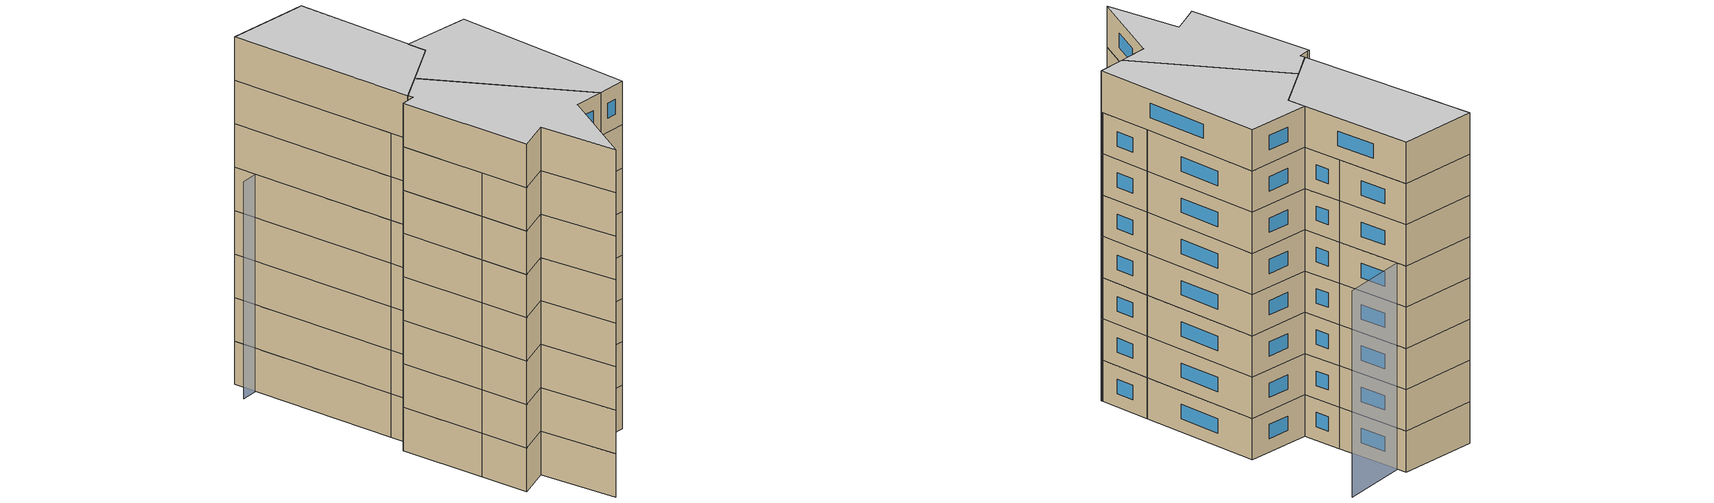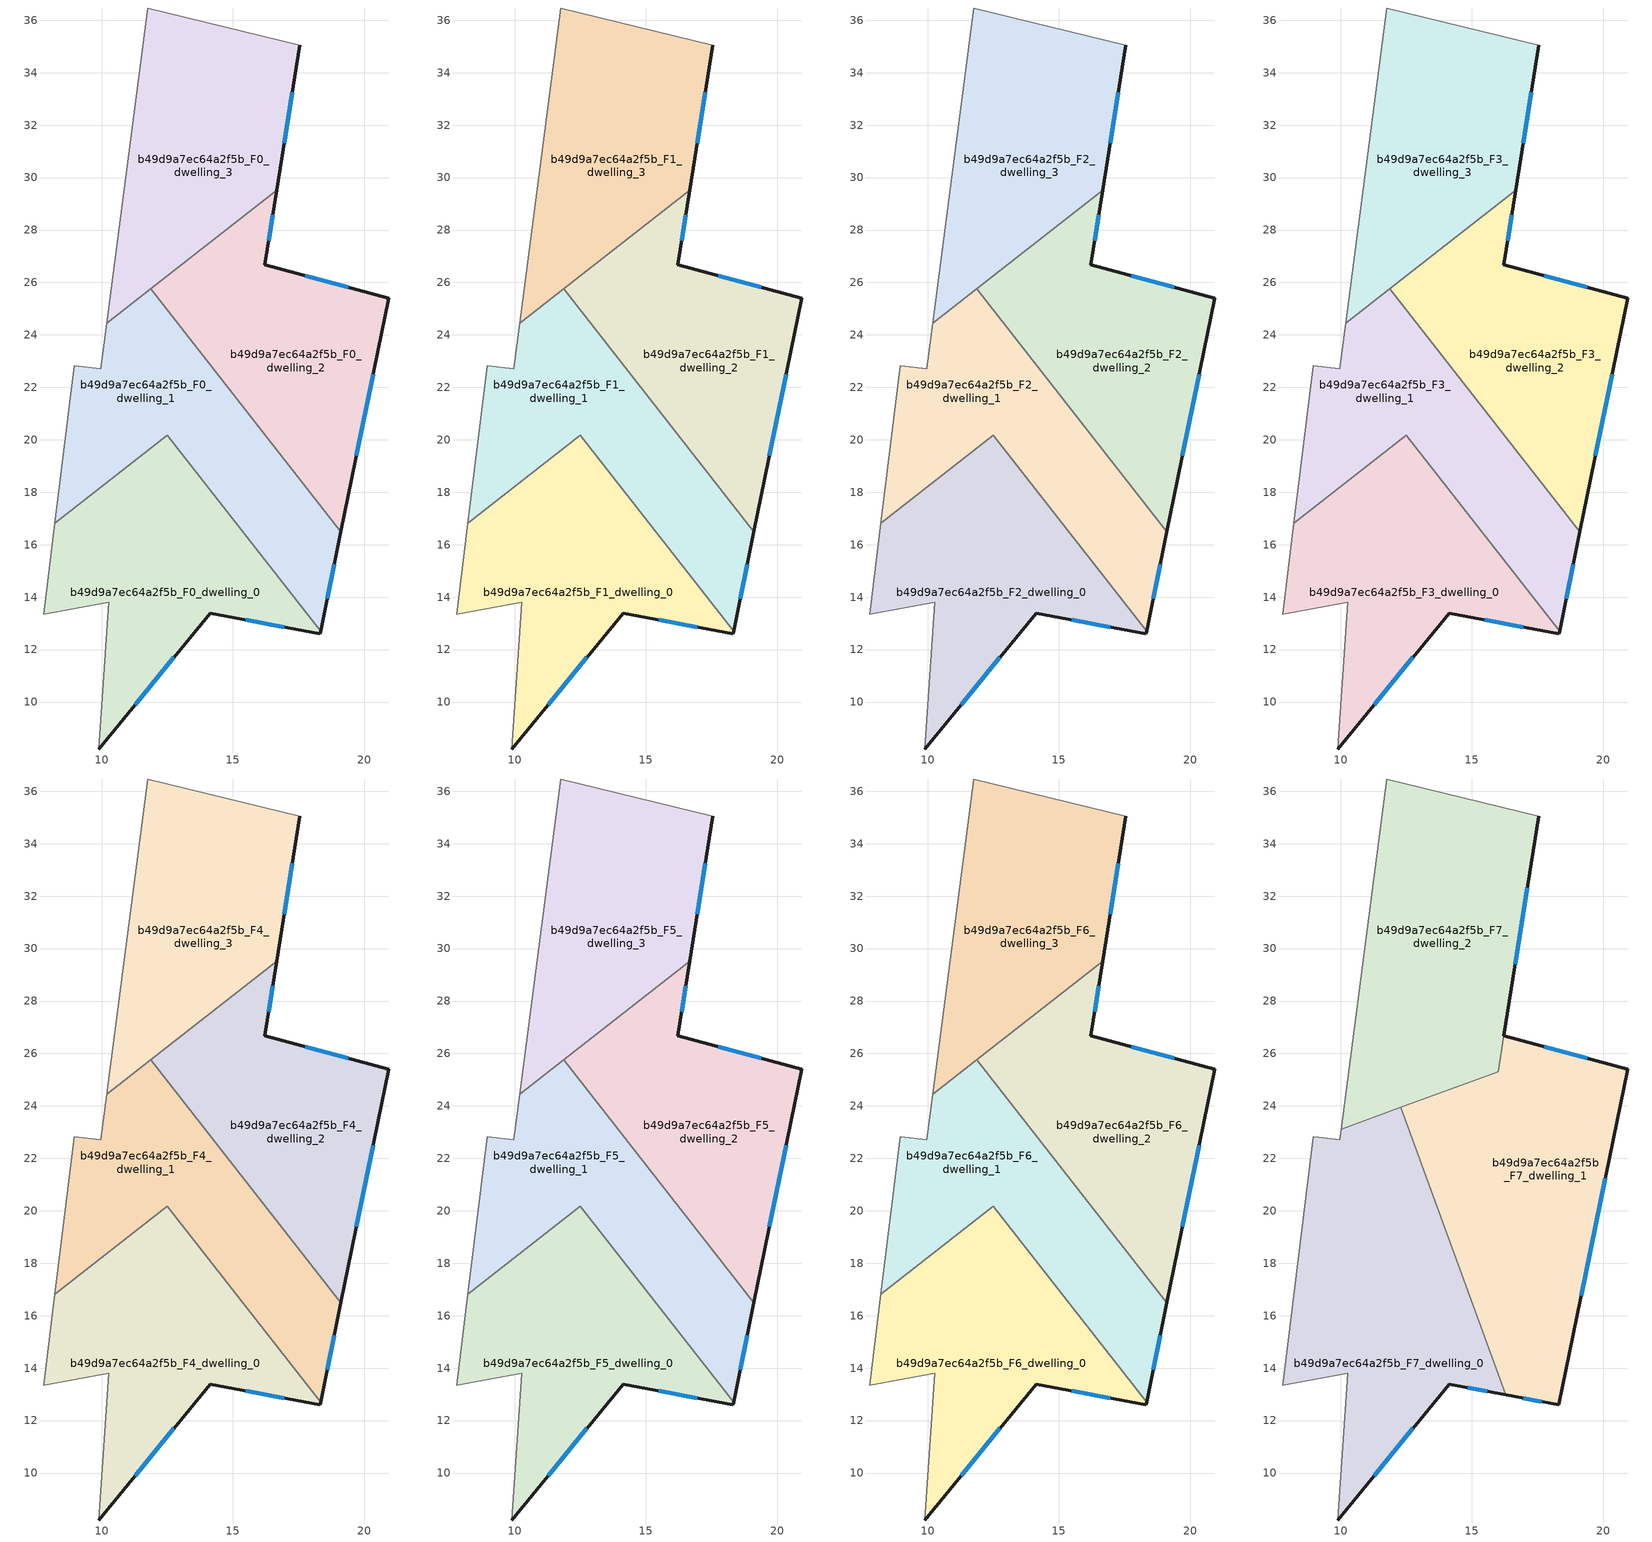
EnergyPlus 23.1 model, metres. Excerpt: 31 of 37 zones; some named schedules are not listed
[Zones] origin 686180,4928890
b49d9a7ec64a2f5b_F0_dwelling_0
 floor ground (EU_floor_Construction): 12.5,20.17 18.34,12.7 18.32,12.6 14.13,13.39 9.89,8.21 10.26,13.8 7.79,13.35 8.21,16.81 z0
 wall outside (EU_wall_Construction): 9.89,8.21 14.13,13.39 18.32,12.6 18.34,12.7 z0:3
 wall adiabatic (EU_wall_Construction): 8.21,16.81 7.79,13.35 10.26,13.8 9.89,8.21 z0:3
 wall to b49d9a7ec64a2f5b_F0_dwelling_1 (EU_wall_Construction): 18.34,12.7 12.5,20.17 8.21,16.81 z0:3
 window (EU_Window_Construction): 11.27,9.89 12.75,11.7 / 15.49,13.13 16.96,12.85 z0.98:2.02
b49d9a7ec64a2f5b_F0_dwelling_1
 floor ground (EU_floor_Construction): 11.87,25.76 19.12,16.49 18.34,12.7 12.5,20.17 8.21,16.81 8.95,22.83 9.96,22.72 10.18,24.44 z0
 wall outside (EU_wall_Construction): 18.34,12.7 19.12,16.49 z0:3
 wall adiabatic (EU_wall_Construction): 10.18,24.44 9.96,22.72 8.95,22.83 8.21,16.81 z0:3
 wall to b49d9a7ec64a2f5b_F0_dwelling_2 (EU_wall_Construction): 19.12,16.49 11.87,25.76 z0:3
 wall to b49d9a7ec64a2f5b_F0_dwelling_3 (EU_wall_Construction): 11.87,25.76 10.18,24.44 z0:3
 window (EU_Window_Construction): 18.59,13.93 18.86,15.26 z0.98:2.02
b49d9a7ec64a2f5b_F0_dwelling_2
 floor ground (EU_floor_Construction): 20.94,25.41 19.12,16.49 11.87,25.76 16.67,29.51 16.22,26.67 z0
 wall outside (EU_wall_Construction): 19.12,16.49 20.94,25.41 16.22,26.67 16.67,29.51 z0:3
 wall to b49d9a7ec64a2f5b_F0_dwelling_3 (EU_wall_Construction): 16.67,29.51 11.87,25.76 z0:3
 window (EU_Window_Construction): 19.41,25.82 17.76,26.26 / 19.71,19.39 20.35,22.51 / 16.37,27.59 16.52,28.59 z0.98:2.02
b49d9a7ec64a2f5b_F0_dwelling_3
 floor ground (EU_floor_Construction): 17.54,35.05 16.67,29.51 10.18,24.44 11.75,36.47 z0
 wall outside (EU_wall_Construction): 16.67,29.51 17.54,35.05 z0:3
 wall adiabatic (EU_wall_Construction): 17.54,35.05 11.75,36.47 10.18,24.44 z0:3
 window (EU_Window_Construction): 16.95,31.31 17.26,33.25 z0.98:2.02
b49d9a7ec64a2f5b_F1_dwelling_0
 floor to b49d9a7ec64a2f5b_F0_dwelling_0 (EU_floor_Construction): 12.5,20.17 18.34,12.7 18.32,12.6 14.13,13.39 9.89,8.21 10.26,13.8 7.79,13.35 8.21,16.81 z3
 wall outside (EU_wall_Construction): 9.89,8.21 14.13,13.39 18.32,12.6 18.34,12.7 z3:6
 wall adiabatic (EU_wall_Construction): 8.21,16.81 7.79,13.35 10.26,13.8 9.89,8.21 z3:6
 wall to b49d9a7ec64a2f5b_F1_dwelling_1 (EU_wall_Construction): 18.34,12.7 12.5,20.17 8.21,16.81 z3:6
 window (EU_Window_Construction): 11.27,9.89 12.75,11.7 / 15.49,13.13 16.96,12.85 z3.98:5.02
b49d9a7ec64a2f5b_F1_dwelling_1
 floor to b49d9a7ec64a2f5b_F0_dwelling_1 (EU_floor_Construction): 11.87,25.76 19.12,16.49 18.34,12.7 12.5,20.17 8.21,16.81 8.95,22.83 9.96,22.72 10.18,24.44 z3
 wall outside (EU_wall_Construction): 18.34,12.7 19.12,16.49 z3:6
 wall adiabatic (EU_wall_Construction): 10.18,24.44 9.96,22.72 8.95,22.83 8.21,16.81 z3:6
 wall to b49d9a7ec64a2f5b_F1_dwelling_2 (EU_wall_Construction): 19.12,16.49 11.87,25.76 z3:6
 wall to b49d9a7ec64a2f5b_F1_dwelling_3 (EU_wall_Construction): 11.87,25.76 10.18,24.44 z3:6
 window (EU_Window_Construction): 18.59,13.93 18.86,15.26 z3.98:5.02
b49d9a7ec64a2f5b_F1_dwelling_2
 floor to b49d9a7ec64a2f5b_F0_dwelling_2 (EU_floor_Construction): 20.94,25.41 19.12,16.49 11.87,25.76 16.67,29.51 16.22,26.67 z3
 wall outside (EU_wall_Construction): 19.12,16.49 20.94,25.41 16.22,26.67 16.67,29.51 z3:6
 wall to b49d9a7ec64a2f5b_F1_dwelling_3 (EU_wall_Construction): 16.67,29.51 11.87,25.76 z3:6
 window (EU_Window_Construction): 19.41,25.82 17.76,26.26 / 19.71,19.39 20.35,22.51 / 16.37,27.59 16.52,28.59 z3.98:5.02
b49d9a7ec64a2f5b_F1_dwelling_3
 floor to b49d9a7ec64a2f5b_F0_dwelling_3 (EU_floor_Construction): 17.54,35.05 16.67,29.51 10.18,24.44 11.75,36.47 z3
 wall outside (EU_wall_Construction): 16.67,29.51 17.54,35.05 z3:6
 wall adiabatic (EU_wall_Construction): 17.54,35.05 11.75,36.47 10.18,24.44 z3:6
 window (EU_Window_Construction): 16.95,31.31 17.26,33.25 z3.98:5.02
b49d9a7ec64a2f5b_F2_dwelling_0
 floor to b49d9a7ec64a2f5b_F1_dwelling_0 (EU_floor_Construction): 12.5,20.17 18.34,12.7 18.32,12.6 14.13,13.39 9.89,8.21 10.26,13.8 7.79,13.35 8.21,16.81 z6
 wall outside (EU_wall_Construction): 9.89,8.21 14.13,13.39 18.32,12.6 18.34,12.7 z6:9
 wall adiabatic (EU_wall_Construction): 8.21,16.81 7.79,13.35 10.26,13.8 9.89,8.21 z6:9
 wall to b49d9a7ec64a2f5b_F2_dwelling_1 (EU_wall_Construction): 18.34,12.7 12.5,20.17 8.21,16.81 z6:9
 window (EU_Window_Construction): 11.27,9.89 12.75,11.7 / 15.49,13.13 16.96,12.85 z6.98:8.02
b49d9a7ec64a2f5b_F2_dwelling_1
 floor to b49d9a7ec64a2f5b_F1_dwelling_1 (EU_floor_Construction): 11.87,25.76 19.12,16.49 18.34,12.7 12.5,20.17 8.21,16.81 8.95,22.83 9.96,22.72 10.18,24.44 z6
 wall outside (EU_wall_Construction): 18.34,12.7 19.12,16.49 z6:9
 wall adiabatic (EU_wall_Construction): 10.18,24.44 9.96,22.72 8.95,22.83 8.21,16.81 z6:9
 wall to b49d9a7ec64a2f5b_F2_dwelling_2 (EU_wall_Construction): 19.12,16.49 11.87,25.76 z6:9
 wall to b49d9a7ec64a2f5b_F2_dwelling_3 (EU_wall_Construction): 11.87,25.76 10.18,24.44 z6:9
 window (EU_Window_Construction): 18.59,13.93 18.86,15.26 z6.98:8.02
b49d9a7ec64a2f5b_F2_dwelling_2
 floor to b49d9a7ec64a2f5b_F1_dwelling_2 (EU_floor_Construction): 20.94,25.41 19.12,16.49 11.87,25.76 16.67,29.51 16.22,26.67 z6
 wall outside (EU_wall_Construction): 19.12,16.49 20.94,25.41 16.22,26.67 16.67,29.51 z6:9
 wall to b49d9a7ec64a2f5b_F2_dwelling_3 (EU_wall_Construction): 16.67,29.51 11.87,25.76 z6:9
 window (EU_Window_Construction): 19.41,25.82 17.76,26.26 / 19.71,19.39 20.35,22.51 / 16.37,27.59 16.52,28.59 z6.98:8.02
b49d9a7ec64a2f5b_F2_dwelling_3
 floor to b49d9a7ec64a2f5b_F1_dwelling_3 (EU_floor_Construction): 17.54,35.05 16.67,29.51 10.18,24.44 11.75,36.47 z6
 wall outside (EU_wall_Construction): 16.67,29.51 17.54,35.05 z6:9
 wall adiabatic (EU_wall_Construction): 17.54,35.05 11.75,36.47 10.18,24.44 z6:9
 window (EU_Window_Construction): 16.95,31.31 17.26,33.25 z6.98:8.02
b49d9a7ec64a2f5b_F3_dwelling_0
 floor to b49d9a7ec64a2f5b_F2_dwelling_0 (EU_floor_Construction): 12.5,20.17 18.34,12.7 18.32,12.6 14.13,13.39 9.89,8.21 10.26,13.8 7.79,13.35 8.21,16.81 z9
 wall outside (EU_wall_Construction): 9.89,8.21 14.13,13.39 18.32,12.6 18.34,12.7 z9:12
 wall adiabatic (EU_wall_Construction): 8.21,16.81 7.79,13.35 10.26,13.8 9.89,8.21 z9:12
 wall to b49d9a7ec64a2f5b_F3_dwelling_1 (EU_wall_Construction): 18.34,12.7 12.5,20.17 8.21,16.81 z9:12
 window (EU_Window_Construction): 11.27,9.89 12.75,11.7 / 15.49,13.13 16.96,12.85 z9.98:11.02
b49d9a7ec64a2f5b_F3_dwelling_1
 floor to b49d9a7ec64a2f5b_F2_dwelling_1 (EU_floor_Construction): 11.87,25.76 19.12,16.49 18.34,12.7 12.5,20.17 8.21,16.81 8.95,22.83 9.96,22.72 10.18,24.44 z9
 wall outside (EU_wall_Construction): 18.34,12.7 19.12,16.49 z9:12
 wall adiabatic (EU_wall_Construction): 10.18,24.44 9.96,22.72 8.95,22.83 8.21,16.81 z9:12
 wall to b49d9a7ec64a2f5b_F3_dwelling_2 (EU_wall_Construction): 19.12,16.49 11.87,25.76 z9:12
 wall to b49d9a7ec64a2f5b_F3_dwelling_3 (EU_wall_Construction): 11.87,25.76 10.18,24.44 z9:12
 window (EU_Window_Construction): 18.59,13.93 18.86,15.26 z9.98:11.02
b49d9a7ec64a2f5b_F3_dwelling_2
 floor to b49d9a7ec64a2f5b_F2_dwelling_2 (EU_floor_Construction): 20.94,25.41 19.12,16.49 11.87,25.76 16.67,29.51 16.22,26.67 z9
 wall outside (EU_wall_Construction): 19.12,16.49 20.94,25.41 16.22,26.67 16.67,29.51 z9:12
 wall to b49d9a7ec64a2f5b_F3_dwelling_3 (EU_wall_Construction): 16.67,29.51 11.87,25.76 z9:12
 window (EU_Window_Construction): 19.41,25.82 17.76,26.26 / 19.71,19.39 20.35,22.51 / 16.37,27.59 16.52,28.59 z9.98:11.02
b49d9a7ec64a2f5b_F3_dwelling_3
 floor to b49d9a7ec64a2f5b_F2_dwelling_3 (EU_floor_Construction): 17.54,35.05 16.67,29.51 10.18,24.44 11.75,36.47 z9
 wall outside (EU_wall_Construction): 16.67,29.51 17.54,35.05 z9:12
 wall adiabatic (EU_wall_Construction): 17.54,35.05 11.75,36.47 10.18,24.44 z9:12
 window (EU_Window_Construction): 16.95,31.31 17.26,33.25 z9.98:11.02
b49d9a7ec64a2f5b_F4_dwelling_0
 floor to b49d9a7ec64a2f5b_F3_dwelling_0 (EU_floor_Construction): 12.5,20.17 18.34,12.7 18.32,12.6 14.13,13.39 9.89,8.21 10.26,13.8 7.79,13.35 8.21,16.81 z12
 wall outside (EU_wall_Construction): 9.89,8.21 14.13,13.39 18.32,12.6 18.34,12.7 z12:15
 wall adiabatic (EU_wall_Construction): 8.21,16.81 7.79,13.35 10.26,13.8 9.89,8.21 z12:15
 wall to b49d9a7ec64a2f5b_F4_dwelling_1 (EU_wall_Construction): 18.34,12.7 12.5,20.17 8.21,16.81 z12:15
 window (EU_Window_Construction): 11.27,9.89 12.75,11.7 / 15.49,13.13 16.96,12.85 z12.98:14.02
b49d9a7ec64a2f5b_F4_dwelling_1
 floor to b49d9a7ec64a2f5b_F3_dwelling_1 (EU_floor_Construction): 11.87,25.76 19.12,16.49 18.34,12.7 12.5,20.17 8.21,16.81 8.95,22.83 9.96,22.72 10.18,24.44 z12
 wall outside (EU_wall_Construction): 18.34,12.7 19.12,16.49 z12:15
 wall adiabatic (EU_wall_Construction): 10.18,24.44 9.96,22.72 8.95,22.83 8.21,16.81 z12:15
 wall to b49d9a7ec64a2f5b_F4_dwelling_2 (EU_wall_Construction): 19.12,16.49 11.87,25.76 z12:15
 wall to b49d9a7ec64a2f5b_F4_dwelling_3 (EU_wall_Construction): 11.87,25.76 10.18,24.44 z12:15
 window (EU_Window_Construction): 18.59,13.93 18.86,15.26 z12.98:14.02
b49d9a7ec64a2f5b_F4_dwelling_2
 floor to b49d9a7ec64a2f5b_F3_dwelling_2 (EU_floor_Construction): 20.94,25.41 19.12,16.49 11.87,25.76 16.67,29.51 16.22,26.67 z12
 wall outside (EU_wall_Construction): 19.12,16.49 20.94,25.41 16.22,26.67 16.67,29.51 z12:15
 wall to b49d9a7ec64a2f5b_F4_dwelling_3 (EU_wall_Construction): 16.67,29.51 11.87,25.76 z12:15
 window (EU_Window_Construction): 19.41,25.82 17.76,26.26 / 19.71,19.39 20.35,22.51 / 16.37,27.59 16.52,28.59 z12.98:14.02
b49d9a7ec64a2f5b_F4_dwelling_3
 floor to b49d9a7ec64a2f5b_F3_dwelling_3 (EU_floor_Construction): 17.54,35.05 16.67,29.51 10.18,24.44 11.75,36.47 z12
 wall outside (EU_wall_Construction): 16.67,29.51 17.54,35.05 z12:15
 wall adiabatic (EU_wall_Construction): 17.54,35.05 11.75,36.47 10.18,24.44 z12:15
 window (EU_Window_Construction): 16.95,31.31 17.26,33.25 z12.98:14.02
b49d9a7ec64a2f5b_F5_dwelling_0
 floor to b49d9a7ec64a2f5b_F4_dwelling_0 (EU_floor_Construction): 12.5,20.17 18.34,12.7 18.32,12.6 14.13,13.39 9.89,8.21 10.26,13.8 7.79,13.35 8.21,16.81 z15
 wall outside (EU_wall_Construction): 9.89,8.21 14.13,13.39 18.32,12.6 18.34,12.7 z15:18
 wall adiabatic (EU_wall_Construction): 8.21,16.81 7.79,13.35 10.26,13.8 9.89,8.21 z15:18
 wall to b49d9a7ec64a2f5b_F5_dwelling_1 (EU_wall_Construction): 18.34,12.7 12.5,20.17 8.21,16.81 z15:18
 window (EU_Window_Construction): 11.27,9.89 12.75,11.7 / 15.49,13.13 16.96,12.85 z15.98:17.02
b49d9a7ec64a2f5b_F5_dwelling_1
 floor to b49d9a7ec64a2f5b_F4_dwelling_1 (EU_floor_Construction): 11.87,25.76 19.12,16.49 18.34,12.7 12.5,20.17 8.21,16.81 8.95,22.83 9.96,22.72 10.18,24.44 z15
 wall outside (EU_wall_Construction): 18.34,12.7 19.12,16.49 z15:18
 wall adiabatic (EU_wall_Construction): 10.18,24.44 9.96,22.72 8.95,22.83 8.21,16.81 z15:18
 wall to b49d9a7ec64a2f5b_F5_dwelling_2 (EU_wall_Construction): 19.12,16.49 11.87,25.76 z15:18
 wall to b49d9a7ec64a2f5b_F5_dwelling_3 (EU_wall_Construction): 11.87,25.76 10.18,24.44 z15:18
 window (EU_Window_Construction): 18.59,13.93 18.86,15.26 z15.98:17.02
b49d9a7ec64a2f5b_F5_dwelling_2
 floor to b49d9a7ec64a2f5b_F4_dwelling_2 (EU_floor_Construction): 20.94,25.41 19.12,16.49 11.87,25.76 16.67,29.51 16.22,26.67 z15
 wall outside (EU_wall_Construction): 19.12,16.49 20.94,25.41 16.22,26.67 16.67,29.51 z15:18
 wall to b49d9a7ec64a2f5b_F5_dwelling_3 (EU_wall_Construction): 16.67,29.51 11.87,25.76 z15:18
 window (EU_Window_Construction): 19.41,25.82 17.76,26.26 / 19.71,19.39 20.35,22.51 / 16.37,27.59 16.52,28.59 z15.98:17.02
b49d9a7ec64a2f5b_F5_dwelling_3
 floor to b49d9a7ec64a2f5b_F4_dwelling_3 (EU_floor_Construction): 17.54,35.05 16.67,29.51 10.18,24.44 11.75,36.47 z15
 wall outside (EU_wall_Construction): 16.67,29.51 17.54,35.05 z15:18
 wall adiabatic (EU_wall_Construction): 17.54,35.05 11.75,36.47 10.18,24.44 z15:18
 window (EU_Window_Construction): 16.95,31.31 17.26,33.25 z15.98:17.02
b49d9a7ec64a2f5b_F6_dwelling_0
 floor to b49d9a7ec64a2f5b_F5_dwelling_0 (EU_floor_Construction): 12.5,20.17 18.34,12.7 18.32,12.6 14.13,13.39 9.89,8.21 10.26,13.8 7.79,13.35 8.21,16.81 z18
 wall outside (EU_wall_Construction): 9.89,8.21 14.13,13.39 18.32,12.6 18.34,12.7 z18:21
 wall adiabatic (EU_wall_Construction): 8.21,16.81 7.79,13.35 10.26,13.8 9.89,8.21 z18:21
 wall to b49d9a7ec64a2f5b_F6_dwelling_1 (EU_wall_Construction): 18.34,12.7 12.5,20.17 8.21,16.81 z18:21
 window (EU_Window_Construction): 11.27,9.89 12.75,11.7 / 15.49,13.13 16.96,12.85 z18.98:20.02
b49d9a7ec64a2f5b_F6_dwelling_1
 floor to b49d9a7ec64a2f5b_F5_dwelling_1 (EU_floor_Construction): 11.87,25.76 19.12,16.49 18.34,12.7 12.5,20.17 8.21,16.81 8.95,22.83 9.96,22.72 10.18,24.44 z18
 wall outside (EU_wall_Construction): 18.34,12.7 19.12,16.49 z18:21
 wall adiabatic (EU_wall_Construction): 10.18,24.44 9.96,22.72 8.95,22.83 8.21,16.81 z18:21
 wall to b49d9a7ec64a2f5b_F6_dwelling_2 (EU_wall_Construction): 19.12,16.49 11.87,25.76 z18:21
 wall to b49d9a7ec64a2f5b_F6_dwelling_3 (EU_wall_Construction): 11.87,25.76 10.18,24.44 z18:21
 window (EU_Window_Construction): 18.59,13.93 18.86,15.26 z18.98:20.02
b49d9a7ec64a2f5b_F6_dwelling_2
 floor to b49d9a7ec64a2f5b_F5_dwelling_2 (EU_floor_Construction): 20.94,25.41 19.12,16.49 11.87,25.76 16.67,29.51 16.22,26.67 z18
 wall outside (EU_wall_Construction): 19.12,16.49 20.94,25.41 16.22,26.67 16.67,29.51 z18:21
 wall to b49d9a7ec64a2f5b_F6_dwelling_3 (EU_wall_Construction): 16.67,29.51 11.87,25.76 z18:21
 window (EU_Window_Construction): 19.41,25.82 17.76,26.26 / 19.71,19.39 20.35,22.51 / 16.37,27.59 16.52,28.59 z18.98:20.02
b49d9a7ec64a2f5b_F6_dwelling_3
 floor to b49d9a7ec64a2f5b_F5_dwelling_3 (EU_floor_Construction): 17.54,35.05 16.67,29.51 10.18,24.44 11.75,36.47 z18
 wall outside (EU_wall_Construction): 16.67,29.51 17.54,35.05 z18:21
 wall adiabatic (EU_wall_Construction): 17.54,35.05 11.75,36.47 10.18,24.44 z18:21
 window (EU_Window_Construction): 16.95,31.31 17.26,33.25 z18.98:20.02
b49d9a7ec64a2f5b_F7_dwelling_0
 floor to b49d9a7ec64a2f5b_F6_dwelling_0 (EU_floor_Construction): 14.69,17.37 16.29,12.98 14.13,13.39 9.89,8.21 10.26,13.8 7.79,13.35 8.21,16.81 12.5,20.17 z21
 floor to b49d9a7ec64a2f5b_F6_dwelling_1 (EU_floor_Construction): 12.29,23.95 14.69,17.37 12.5,20.17 8.21,16.81 8.95,22.83 9.17,22.81 9.96,22.72 10.01,23.11 z21
 wall outside (EU_wall_Construction): 9.89,8.21 14.13,13.39 16.29,12.98 z21:24
 wall adiabatic (EU_wall_Construction): 10.01,23.11 9.96,22.72 9.17,22.81 8.95,22.83 7.79,13.35 10.26,13.8 9.89,8.21 z21:24
 wall to b49d9a7ec64a2f5b_F7_dwelling_1 (EU_wall_Construction): 16.29,12.98 12.29,23.95 z21:24
 wall to b49d9a7ec64a2f5b_F7_dwelling_2 (EU_wall_Construction): 12.29,23.95 10.01,23.11 z21:24
 window (EU_Window_Construction): 14.83,13.26 15.59,13.11 / 11.27,9.89 12.75,11.7 z21.98:23.02
 ceiling to b49d9a7ec64a2f5b_F8_dwelling_0 (EU_floor_Construction): 16.29,12.98 12.29,23.95 10.01,23.11 9.96,22.72 9.17,22.81 8.95,22.83 7.79,13.35 10.26,13.8 9.89,8.21 14.13,13.39 z24
b49d9a7ec64a2f5b_F7_dwelling_1
 floor to b49d9a7ec64a2f5b_F6_dwelling_1 (EU_floor_Construction): 13.06,24.23 19.12,16.49 18.34,12.7 14.69,17.37 12.29,23.95 z21
 floor to b49d9a7ec64a2f5b_F6_dwelling_0 (EU_floor_Construction): 14.69,17.37 18.34,12.7 18.32,12.6 16.29,12.98 z21
 floor to b49d9a7ec64a2f5b_F6_dwelling_2 (EU_floor_Construction): 20.94,25.41 19.12,16.49 13.06,24.23 16.01,25.3 16.21,26.61 16.22,26.67 z21
 wall outside (EU_wall_Construction): 16.29,12.98 18.32,12.6 20.94,25.41 16.22,26.67 z21:24
 wall to b49d9a7ec64a2f5b_F7_dwelling_2 (EU_wall_Construction): 16.22,26.67 16.01,25.3 / 16,25.3 12.29,23.95 z21:24
 window (EU_Window_Construction): 19.41,25.82 17.76,26.26 / 19.17,16.76 20.09,21.24 / 16.95,12.86 17.66,12.72 z21.98:23.02
 ceiling to b49d9a7ec64a2f5b_F8_dwelling_1 (EU_floor_Construction): 18.32,12.6 20.94,25.41 16.22,26.67 16.01,25.3 12.29,23.95 16.29,12.98 z24
b49d9a7ec64a2f5b_F7_dwelling_2
 floor to b49d9a7ec64a2f5b_F6_dwelling_2 (EU_floor_Construction): 16.67,29.51 16.22,26.67 16,25.3 13.06,24.23 11.87,25.76 z21
 floor to b49d9a7ec64a2f5b_F6_dwelling_3 (EU_floor_Construction): 17.54,35.05 16.67,29.51 10.18,24.44 11.75,36.47 z21
 floor to b49d9a7ec64a2f5b_F6_dwelling_1 (EU_floor_Construction): 11.87,25.76 13.06,24.23 10.01,23.11 10.18,24.44 z21
 wall outside (EU_wall_Construction): 16.22,26.67 17.54,35.05 z21:24
 wall adiabatic (EU_wall_Construction): 17.54,35.05 11.75,36.47 10.01,23.11 z21:24
 window (EU_Window_Construction): 16.65,29.4 17.11,32.32 z21.98:23.02
 ceiling to b49d9a7ec64a2f5b_F8_dwelling_2 (EU_floor_Construction): 16,25.3 17.54,35.05 11.75,36.47 10.01,23.11 z24
shading: 22.41,33.79 10.31,35.01 z0:15
[Building]
EU S2 Campaign: North Axis=0; Terrain=City; Solar Distribution=FullExterior
[Site:Location]
Bologna: Latitude=44.5; Longitude=11.25; Time Zone=1; Elevation=37
[SizingPeriod:WeatherFileDays]
AnnualSizingPeriod: Begin Month=1; Begin Day of Month=1; End Month=12; End Day of Month=31; Day of Week for Start Day=Monday; Use Weather File Daylight Saving Period=No; Use Weather File Rain and Snow Indicators=No
[MATERIAL]
EU_InternalMass_Material: Roughness=MediumRough; Thickness=0.1; Conductivity=1; Density=1800; Specific Heat=900; Thermal Absorptance=0.9; Solar Absorptance=0.7; Visible Absorptance=0.7
[MATERIAL:NOMASS] Roughness=MediumRough; Thermal Absorptance=0.9; Solar Absorptance=0.7; Visible Absorptance=0.7
Name | Thermal Resistance
EU_wall_NoMass | 0.905828
EU_floor_NoMass | 0.67114
[WINDOWMATERIAL:SIMPLEGLAZINGSYSTEM]
EU_Window_SimpleGlazing: UFactor=4.52486; Solar Heat Gain Coefficient=0.85; Visible Transmittance=0.85
[CONSTRUCTION]
EU_wall_Construction: EU_wall_NoMass
EU_floor_Construction: EU_floor_NoMass
EU_Window_Construction: EU_Window_SimpleGlazing
EU_InternalMass_Construction: EU_InternalMass_Material
[ZONE] Type=1; Multiplier=1; Ceiling Height=autocalculate; Floor Area=autocalculate; Part of Total Floor Area=Yes
Name | Volume
b49d9a7ec64a2f5b_F0_dwelling_0; b49d9a7ec64a2f5b_F1_dwelling_0; b49d9a7ec64a2f5b_F2_dwelling_0; b49d9a7ec64a2f5b_F3_dwelling_0; b49d9a7ec64a2f5b_F4_dwelling_0; b49d9a7ec64a2f5b_F5_dwelling_0; b49d9a7ec64a2f5b_F6_dwelling_0 | 155.038
b49d9a7ec64a2f5b_F7_dwelling_0 | 206.728
b49d9a7ec64a2f5b_F0_dwelling_1; b49d9a7ec64a2f5b_F1_dwelling_1; b49d9a7ec64a2f5b_F2_dwelling_1; b49d9a7ec64a2f5b_F3_dwelling_1; b49d9a7ec64a2f5b_F4_dwelling_1; b49d9a7ec64a2f5b_F5_dwelling_1; b49d9a7ec64a2f5b_F6_dwelling_1 | 155.046
b49d9a7ec64a2f5b_F7_dwelling_1 | 211.08
b49d9a7ec64a2f5b_F0_dwelling_2; b49d9a7ec64a2f5b_F1_dwelling_2; b49d9a7ec64a2f5b_F2_dwelling_2; b49d9a7ec64a2f5b_F3_dwelling_2; b49d9a7ec64a2f5b_F4_dwelling_2; b49d9a7ec64a2f5b_F5_dwelling_2; b49d9a7ec64a2f5b_F6_dwelling_2 | 155.019
b49d9a7ec64a2f5b_F7_dwelling_2 | 202.314
b49d9a7ec64a2f5b_F0_dwelling_3; b49d9a7ec64a2f5b_F1_dwelling_3; b49d9a7ec64a2f5b_F2_dwelling_3; b49d9a7ec64a2f5b_F3_dwelling_3; b49d9a7ec64a2f5b_F4_dwelling_3; b49d9a7ec64a2f5b_F5_dwelling_3; b49d9a7ec64a2f5b_F6_dwelling_3 | 155.016
[INTERNALMASS] Construction=EU_InternalMass_Construction
Name | Zone or ZoneList | Surface Area
b49d9a7ec64a2f5b_F0_dwelling_0_EU_InternalMass | b49d9a7ec64a2f5b_F0_dwelling_0 | 51.6794
b49d9a7ec64a2f5b_F0_dwelling_1_EU_InternalMass | b49d9a7ec64a2f5b_F0_dwelling_1 | 51.6824
b49d9a7ec64a2f5b_F0_dwelling_2_EU_InternalMass | b49d9a7ec64a2f5b_F0_dwelling_2 | 51.675
b49d9a7ec64a2f5b_F0_dwelling_3_EU_InternalMass | b49d9a7ec64a2f5b_F0_dwelling_3 | 51.6717
b49d9a7ec64a2f5b_F1_dwelling_0_EU_InternalMass | b49d9a7ec64a2f5b_F1_dwelling_0 | 51.6794
b49d9a7ec64a2f5b_F1_dwelling_1_EU_InternalMass | b49d9a7ec64a2f5b_F1_dwelling_1 | 51.6824
b49d9a7ec64a2f5b_F1_dwelling_2_EU_InternalMass | b49d9a7ec64a2f5b_F1_dwelling_2 | 51.675
b49d9a7ec64a2f5b_F1_dwelling_3_EU_InternalMass | b49d9a7ec64a2f5b_F1_dwelling_3 | 51.6717
b49d9a7ec64a2f5b_F2_dwelling_0_EU_InternalMass | b49d9a7ec64a2f5b_F2_dwelling_0 | 51.6794
b49d9a7ec64a2f5b_F2_dwelling_1_EU_InternalMass | b49d9a7ec64a2f5b_F2_dwelling_1 | 51.6824
b49d9a7ec64a2f5b_F2_dwelling_2_EU_InternalMass | b49d9a7ec64a2f5b_F2_dwelling_2 | 51.675
b49d9a7ec64a2f5b_F2_dwelling_3_EU_InternalMass | b49d9a7ec64a2f5b_F2_dwelling_3 | 51.6717
b49d9a7ec64a2f5b_F3_dwelling_0_EU_InternalMass | b49d9a7ec64a2f5b_F3_dwelling_0 | 51.6794
b49d9a7ec64a2f5b_F3_dwelling_1_EU_InternalMass | b49d9a7ec64a2f5b_F3_dwelling_1 | 51.6824
b49d9a7ec64a2f5b_F3_dwelling_2_EU_InternalMass | b49d9a7ec64a2f5b_F3_dwelling_2 | 51.675
b49d9a7ec64a2f5b_F3_dwelling_3_EU_InternalMass | b49d9a7ec64a2f5b_F3_dwelling_3 | 51.6717
b49d9a7ec64a2f5b_F4_dwelling_0_EU_InternalMass | b49d9a7ec64a2f5b_F4_dwelling_0 | 51.6794
b49d9a7ec64a2f5b_F4_dwelling_1_EU_InternalMass | b49d9a7ec64a2f5b_F4_dwelling_1 | 51.6824
b49d9a7ec64a2f5b_F4_dwelling_2_EU_InternalMass | b49d9a7ec64a2f5b_F4_dwelling_2 | 51.675
b49d9a7ec64a2f5b_F4_dwelling_3_EU_InternalMass | b49d9a7ec64a2f5b_F4_dwelling_3 | 51.6717
b49d9a7ec64a2f5b_F5_dwelling_0_EU_InternalMass | b49d9a7ec64a2f5b_F5_dwelling_0 | 51.6794
b49d9a7ec64a2f5b_F5_dwelling_1_EU_InternalMass | b49d9a7ec64a2f5b_F5_dwelling_1 | 51.6824
b49d9a7ec64a2f5b_F5_dwelling_2_EU_InternalMass | b49d9a7ec64a2f5b_F5_dwelling_2 | 51.675
b49d9a7ec64a2f5b_F5_dwelling_3_EU_InternalMass | b49d9a7ec64a2f5b_F5_dwelling_3 | 51.6717
b49d9a7ec64a2f5b_F6_dwelling_0_EU_InternalMass | b49d9a7ec64a2f5b_F6_dwelling_0 | 51.6794
b49d9a7ec64a2f5b_F6_dwelling_1_EU_InternalMass | b49d9a7ec64a2f5b_F6_dwelling_1 | 51.6824
b49d9a7ec64a2f5b_F6_dwelling_2_EU_InternalMass | b49d9a7ec64a2f5b_F6_dwelling_2 | 51.675
b49d9a7ec64a2f5b_F6_dwelling_3_EU_InternalMass | b49d9a7ec64a2f5b_F6_dwelling_3 | 51.6717
b49d9a7ec64a2f5b_F7_dwelling_0_EU_InternalMass | b49d9a7ec64a2f5b_F7_dwelling_0 | 68.9102
b49d9a7ec64a2f5b_F7_dwelling_1_EU_InternalMass | b49d9a7ec64a2f5b_F7_dwelling_1 | 70.3623
b49d9a7ec64a2f5b_F7_dwelling_2_EU_InternalMass | b49d9a7ec64a2f5b_F7_dwelling_2 | 67.4411
[OTHEREQUIPMENT] Fuel Type=Electricity; Design Level Calculation Method=Watts/Area; Power per Zone Floor Area=1; Fraction Latent=0; Fraction Radiant=0; Fraction Lost=0; Carbon Dioxide Generation Rate=0; EndUse Subcategory=EU_Step8_InternalGains
Name | Zone or ZoneList or Space or SpaceList | Schedule
EU_Step8_InternalGain_b49d9a7ec64a2f5b_F0_dwelling_0_f000 | b49d9a7ec64a2f5b_F0_dwelling_0 | EU_Step8_GainSchedule_b49d9a7ec64a2f5b_F0_dwelling_0_f000
EU_Step8_InternalGain_b49d9a7ec64a2f5b_F0_dwelling_1_f000 | b49d9a7ec64a2f5b_F0_dwelling_1 | EU_Step8_GainSchedule_b49d9a7ec64a2f5b_F0_dwelling_1_f000
EU_Step8_InternalGain_b49d9a7ec64a2f5b_F0_dwelling_2_f000 | b49d9a7ec64a2f5b_F0_dwelling_2 | EU_Step8_GainSchedule_b49d9a7ec64a2f5b_F0_dwelling_2_f000
EU_Step8_InternalGain_b49d9a7ec64a2f5b_F0_dwelling_3_f000 | b49d9a7ec64a2f5b_F0_dwelling_3 | EU_Step8_GainSchedule_b49d9a7ec64a2f5b_F0_dwelling_3_f000
EU_Step8_InternalGain_b49d9a7ec64a2f5b_F1_dwelling_0_f000 | b49d9a7ec64a2f5b_F1_dwelling_0 | EU_Step8_GainSchedule_b49d9a7ec64a2f5b_F1_dwelling_0_f000
EU_Step8_InternalGain_b49d9a7ec64a2f5b_F1_dwelling_1_f000 | b49d9a7ec64a2f5b_F1_dwelling_1 | EU_Step8_GainSchedule_b49d9a7ec64a2f5b_F1_dwelling_1_f000
EU_Step8_InternalGain_b49d9a7ec64a2f5b_F1_dwelling_2_f000 | b49d9a7ec64a2f5b_F1_dwelling_2 | EU_Step8_GainSchedule_b49d9a7ec64a2f5b_F1_dwelling_2_f000
EU_Step8_InternalGain_b49d9a7ec64a2f5b_F1_dwelling_3_f000 | b49d9a7ec64a2f5b_F1_dwelling_3 | EU_Step8_GainSchedule_b49d9a7ec64a2f5b_F1_dwelling_3_f000
EU_Step8_InternalGain_b49d9a7ec64a2f5b_F2_dwelling_0_f000 | b49d9a7ec64a2f5b_F2_dwelling_0 | EU_Step8_GainSchedule_b49d9a7ec64a2f5b_F2_dwelling_0_f000
EU_Step8_InternalGain_b49d9a7ec64a2f5b_F2_dwelling_1_f000 | b49d9a7ec64a2f5b_F2_dwelling_1 | EU_Step8_GainSchedule_b49d9a7ec64a2f5b_F2_dwelling_1_f000
EU_Step8_InternalGain_b49d9a7ec64a2f5b_F2_dwelling_2_f000 | b49d9a7ec64a2f5b_F2_dwelling_2 | EU_Step8_GainSchedule_b49d9a7ec64a2f5b_F2_dwelling_2_f000
EU_Step8_InternalGain_b49d9a7ec64a2f5b_F2_dwelling_3_f000 | b49d9a7ec64a2f5b_F2_dwelling_3 | EU_Step8_GainSchedule_b49d9a7ec64a2f5b_F2_dwelling_3_f000
EU_Step8_InternalGain_b49d9a7ec64a2f5b_F3_dwelling_0_f000 | b49d9a7ec64a2f5b_F3_dwelling_0 | EU_Step8_GainSchedule_b49d9a7ec64a2f5b_F3_dwelling_0_f000
EU_Step8_InternalGain_b49d9a7ec64a2f5b_F3_dwelling_1_f000 | b49d9a7ec64a2f5b_F3_dwelling_1 | EU_Step8_GainSchedule_b49d9a7ec64a2f5b_F3_dwelling_1_f000
EU_Step8_InternalGain_b49d9a7ec64a2f5b_F3_dwelling_2_f000 | b49d9a7ec64a2f5b_F3_dwelling_2 | EU_Step8_GainSchedule_b49d9a7ec64a2f5b_F3_dwelling_2_f000
EU_Step8_InternalGain_b49d9a7ec64a2f5b_F3_dwelling_3_f000 | b49d9a7ec64a2f5b_F3_dwelling_3 | EU_Step8_GainSchedule_b49d9a7ec64a2f5b_F3_dwelling_3_f000
EU_Step8_InternalGain_b49d9a7ec64a2f5b_F4_dwelling_0_f000 | b49d9a7ec64a2f5b_F4_dwelling_0 | EU_Step8_GainSchedule_b49d9a7ec64a2f5b_F4_dwelling_0_f000
EU_Step8_InternalGain_b49d9a7ec64a2f5b_F4_dwelling_1_f000 | b49d9a7ec64a2f5b_F4_dwelling_1 | EU_Step8_GainSchedule_b49d9a7ec64a2f5b_F4_dwelling_1_f000
EU_Step8_InternalGain_b49d9a7ec64a2f5b_F4_dwelling_2_f000 | b49d9a7ec64a2f5b_F4_dwelling_2 | EU_Step8_GainSchedule_b49d9a7ec64a2f5b_F4_dwelling_2_f000
EU_Step8_InternalGain_b49d9a7ec64a2f5b_F4_dwelling_3_f000 | b49d9a7ec64a2f5b_F4_dwelling_3 | EU_Step8_GainSchedule_b49d9a7ec64a2f5b_F4_dwelling_3_f000
EU_Step8_InternalGain_b49d9a7ec64a2f5b_F5_dwelling_0_f000 | b49d9a7ec64a2f5b_F5_dwelling_0 | EU_Step8_GainSchedule_b49d9a7ec64a2f5b_F5_dwelling_0_f000
EU_Step8_InternalGain_b49d9a7ec64a2f5b_F5_dwelling_1_f000 | b49d9a7ec64a2f5b_F5_dwelling_1 | EU_Step8_GainSchedule_b49d9a7ec64a2f5b_F5_dwelling_1_f000
EU_Step8_InternalGain_b49d9a7ec64a2f5b_F5_dwelling_2_f000 | b49d9a7ec64a2f5b_F5_dwelling_2 | EU_Step8_GainSchedule_b49d9a7ec64a2f5b_F5_dwelling_2_f000
EU_Step8_InternalGain_b49d9a7ec64a2f5b_F5_dwelling_3_f000 | b49d9a7ec64a2f5b_F5_dwelling_3 | EU_Step8_GainSchedule_b49d9a7ec64a2f5b_F5_dwelling_3_f000
EU_Step8_InternalGain_b49d9a7ec64a2f5b_F6_dwelling_0_f000 | b49d9a7ec64a2f5b_F6_dwelling_0 | EU_Step8_GainSchedule_b49d9a7ec64a2f5b_F6_dwelling_0_f000
EU_Step8_InternalGain_b49d9a7ec64a2f5b_F6_dwelling_1_f000 | b49d9a7ec64a2f5b_F6_dwelling_1 | EU_Step8_GainSchedule_b49d9a7ec64a2f5b_F6_dwelling_1_f000
EU_Step8_InternalGain_b49d9a7ec64a2f5b_F6_dwelling_2_f000 | b49d9a7ec64a2f5b_F6_dwelling_2 | EU_Step8_GainSchedule_b49d9a7ec64a2f5b_F6_dwelling_2_f000
EU_Step8_InternalGain_b49d9a7ec64a2f5b_F6_dwelling_3_f000 | b49d9a7ec64a2f5b_F6_dwelling_3 | EU_Step8_GainSchedule_b49d9a7ec64a2f5b_F6_dwelling_3_f000
EU_Step8_InternalGain_b49d9a7ec64a2f5b_F7_dwelling_0_f000 | b49d9a7ec64a2f5b_F7_dwelling_0 | EU_Step8_GainSchedule_b49d9a7ec64a2f5b_F7_dwelling_0_f000
EU_Step8_InternalGain_b49d9a7ec64a2f5b_F7_dwelling_1_f000 | b49d9a7ec64a2f5b_F7_dwelling_1 | EU_Step8_GainSchedule_b49d9a7ec64a2f5b_F7_dwelling_1_f000
EU_Step8_InternalGain_b49d9a7ec64a2f5b_F7_dwelling_2_f000 | b49d9a7ec64a2f5b_F7_dwelling_2 | EU_Step8_GainSchedule_b49d9a7ec64a2f5b_F7_dwelling_2_f000
[ZONEVENTILATION:DESIGNFLOWRATE] Schedule=EU_AlwaysOn; Design Flow Rate Calculation Method=AirChanges/Hour; Air Changes per Hour=0.73129; Ventilation Type=Natural; Fan Pressure Rise=0; Fan Total Efficiency=1; Constant Term Coefficient=1; Temperature Term Coefficient=0; Velocity Term Coefficient=0; Velocity Squared Term Coefficient=0; Minimum Indoor Temperature=-100; Maximum Indoor Temperature=100; Delta Temperature=-100; Minimum Outdoor Temperature=-100; Maximum Outdoor Temperature=100; Maximum Wind Speed=40
Name | Zone or ZoneList or Space or SpaceList
EU_ConstantAir_b49d9a7ec64a2f5b_F0_dwelling_0 | b49d9a7ec64a2f5b_F0_dwelling_0
EU_ConstantAir_b49d9a7ec64a2f5b_F0_dwelling_1 | b49d9a7ec64a2f5b_F0_dwelling_1
EU_ConstantAir_b49d9a7ec64a2f5b_F0_dwelling_2 | b49d9a7ec64a2f5b_F0_dwelling_2
EU_ConstantAir_b49d9a7ec64a2f5b_F0_dwelling_3 | b49d9a7ec64a2f5b_F0_dwelling_3
EU_ConstantAir_b49d9a7ec64a2f5b_F1_dwelling_0 | b49d9a7ec64a2f5b_F1_dwelling_0
EU_ConstantAir_b49d9a7ec64a2f5b_F1_dwelling_1 | b49d9a7ec64a2f5b_F1_dwelling_1
EU_ConstantAir_b49d9a7ec64a2f5b_F1_dwelling_2 | b49d9a7ec64a2f5b_F1_dwelling_2
EU_ConstantAir_b49d9a7ec64a2f5b_F1_dwelling_3 | b49d9a7ec64a2f5b_F1_dwelling_3
EU_ConstantAir_b49d9a7ec64a2f5b_F2_dwelling_0 | b49d9a7ec64a2f5b_F2_dwelling_0
EU_ConstantAir_b49d9a7ec64a2f5b_F2_dwelling_1 | b49d9a7ec64a2f5b_F2_dwelling_1
EU_ConstantAir_b49d9a7ec64a2f5b_F2_dwelling_2 | b49d9a7ec64a2f5b_F2_dwelling_2
EU_ConstantAir_b49d9a7ec64a2f5b_F2_dwelling_3 | b49d9a7ec64a2f5b_F2_dwelling_3
EU_ConstantAir_b49d9a7ec64a2f5b_F3_dwelling_0 | b49d9a7ec64a2f5b_F3_dwelling_0
EU_ConstantAir_b49d9a7ec64a2f5b_F3_dwelling_1 | b49d9a7ec64a2f5b_F3_dwelling_1
EU_ConstantAir_b49d9a7ec64a2f5b_F3_dwelling_2 | b49d9a7ec64a2f5b_F3_dwelling_2
EU_ConstantAir_b49d9a7ec64a2f5b_F3_dwelling_3 | b49d9a7ec64a2f5b_F3_dwelling_3
EU_ConstantAir_b49d9a7ec64a2f5b_F4_dwelling_0 | b49d9a7ec64a2f5b_F4_dwelling_0
EU_ConstantAir_b49d9a7ec64a2f5b_F4_dwelling_1 | b49d9a7ec64a2f5b_F4_dwelling_1
EU_ConstantAir_b49d9a7ec64a2f5b_F4_dwelling_2 | b49d9a7ec64a2f5b_F4_dwelling_2
EU_ConstantAir_b49d9a7ec64a2f5b_F4_dwelling_3 | b49d9a7ec64a2f5b_F4_dwelling_3
EU_ConstantAir_b49d9a7ec64a2f5b_F5_dwelling_0 | b49d9a7ec64a2f5b_F5_dwelling_0
EU_ConstantAir_b49d9a7ec64a2f5b_F5_dwelling_1 | b49d9a7ec64a2f5b_F5_dwelling_1
EU_ConstantAir_b49d9a7ec64a2f5b_F5_dwelling_2 | b49d9a7ec64a2f5b_F5_dwelling_2
EU_ConstantAir_b49d9a7ec64a2f5b_F5_dwelling_3 | b49d9a7ec64a2f5b_F5_dwelling_3
EU_ConstantAir_b49d9a7ec64a2f5b_F6_dwelling_0 | b49d9a7ec64a2f5b_F6_dwelling_0
EU_ConstantAir_b49d9a7ec64a2f5b_F6_dwelling_1 | b49d9a7ec64a2f5b_F6_dwelling_1
EU_ConstantAir_b49d9a7ec64a2f5b_F6_dwelling_2 | b49d9a7ec64a2f5b_F6_dwelling_2
EU_ConstantAir_b49d9a7ec64a2f5b_F6_dwelling_3 | b49d9a7ec64a2f5b_F6_dwelling_3
EU_ConstantAir_b49d9a7ec64a2f5b_F7_dwelling_0 | b49d9a7ec64a2f5b_F7_dwelling_0
EU_ConstantAir_b49d9a7ec64a2f5b_F7_dwelling_1 | b49d9a7ec64a2f5b_F7_dwelling_1
EU_ConstantAir_b49d9a7ec64a2f5b_F7_dwelling_2 | b49d9a7ec64a2f5b_F7_dwelling_2
[HVACTEMPLATE:ZONE:IDEALLOADSAIRSYSTEM] System Availability Schedule=EU_AlwaysOn; Maximum Heating Supply Air Temperature=50; Minimum Cooling Supply Air Temperature=13; Maximum Heating Supply Air Humidity Ratio=0.0156; Minimum Cooling Supply Air Humidity Ratio=0.0077; Heating Limit=NoLimit; Cooling Limit=NoLimit; Heating Availability Schedule=EU_AlwaysOn; Cooling Availability Schedule=EU_CoolingOff; Dehumidification Control Type=ConstantSensibleHeatRatio; Cooling Sensible Heat Ratio=0.7; Dehumidification Setpoint=60; Humidification Control Type=None; Humidification Setpoint=30; Outdoor Air Method=None; Outdoor Air Flow Rate per Person=0.00944; Outdoor Air Flow Rate per Zone Floor Area=0; Outdoor Air Flow Rate per Zone=0; Demand Controlled Ventilation Type=None; Outdoor Air Economizer Type=NoEconomizer; Heat Recovery Type=None; Sensible Heat Recovery Effectiveness=0.7; Latent Heat Recovery Effectiveness=0.65
Name | Template Thermostat
b49d9a7ec64a2f5b_F0_dwelling_0 | EU_HeatOnly_b49d9a7ec64a2f5b_F0_dwelling_0
b49d9a7ec64a2f5b_F0_dwelling_1 | EU_HeatOnly_b49d9a7ec64a2f5b_F0_dwelling_1
b49d9a7ec64a2f5b_F0_dwelling_2 | EU_HeatOnly_b49d9a7ec64a2f5b_F0_dwelling_2
b49d9a7ec64a2f5b_F0_dwelling_3 | EU_HeatOnly_b49d9a7ec64a2f5b_F0_dwelling_3
b49d9a7ec64a2f5b_F1_dwelling_0 | EU_HeatOnly_b49d9a7ec64a2f5b_F1_dwelling_0
b49d9a7ec64a2f5b_F1_dwelling_1 | EU_HeatOnly_b49d9a7ec64a2f5b_F1_dwelling_1
b49d9a7ec64a2f5b_F1_dwelling_2 | EU_HeatOnly_b49d9a7ec64a2f5b_F1_dwelling_2
b49d9a7ec64a2f5b_F1_dwelling_3 | EU_HeatOnly_b49d9a7ec64a2f5b_F1_dwelling_3
b49d9a7ec64a2f5b_F2_dwelling_0 | EU_HeatOnly_b49d9a7ec64a2f5b_F2_dwelling_0
b49d9a7ec64a2f5b_F2_dwelling_1 | EU_HeatOnly_b49d9a7ec64a2f5b_F2_dwelling_1
b49d9a7ec64a2f5b_F2_dwelling_2 | EU_HeatOnly_b49d9a7ec64a2f5b_F2_dwelling_2
b49d9a7ec64a2f5b_F2_dwelling_3 | EU_HeatOnly_b49d9a7ec64a2f5b_F2_dwelling_3
b49d9a7ec64a2f5b_F3_dwelling_0 | EU_HeatOnly_b49d9a7ec64a2f5b_F3_dwelling_0
b49d9a7ec64a2f5b_F3_dwelling_1 | EU_HeatOnly_b49d9a7ec64a2f5b_F3_dwelling_1
b49d9a7ec64a2f5b_F3_dwelling_2 | EU_HeatOnly_b49d9a7ec64a2f5b_F3_dwelling_2
b49d9a7ec64a2f5b_F3_dwelling_3 | EU_HeatOnly_b49d9a7ec64a2f5b_F3_dwelling_3
b49d9a7ec64a2f5b_F4_dwelling_0 | EU_HeatOnly_b49d9a7ec64a2f5b_F4_dwelling_0
b49d9a7ec64a2f5b_F4_dwelling_1 | EU_HeatOnly_b49d9a7ec64a2f5b_F4_dwelling_1
b49d9a7ec64a2f5b_F4_dwelling_2 | EU_HeatOnly_b49d9a7ec64a2f5b_F4_dwelling_2
b49d9a7ec64a2f5b_F4_dwelling_3 | EU_HeatOnly_b49d9a7ec64a2f5b_F4_dwelling_3
b49d9a7ec64a2f5b_F5_dwelling_0 | EU_HeatOnly_b49d9a7ec64a2f5b_F5_dwelling_0
b49d9a7ec64a2f5b_F5_dwelling_1 | EU_HeatOnly_b49d9a7ec64a2f5b_F5_dwelling_1
b49d9a7ec64a2f5b_F5_dwelling_2 | EU_HeatOnly_b49d9a7ec64a2f5b_F5_dwelling_2
b49d9a7ec64a2f5b_F5_dwelling_3 | EU_HeatOnly_b49d9a7ec64a2f5b_F5_dwelling_3
b49d9a7ec64a2f5b_F6_dwelling_0 | EU_HeatOnly_b49d9a7ec64a2f5b_F6_dwelling_0
b49d9a7ec64a2f5b_F6_dwelling_1 | EU_HeatOnly_b49d9a7ec64a2f5b_F6_dwelling_1
b49d9a7ec64a2f5b_F6_dwelling_2 | EU_HeatOnly_b49d9a7ec64a2f5b_F6_dwelling_2
b49d9a7ec64a2f5b_F6_dwelling_3 | EU_HeatOnly_b49d9a7ec64a2f5b_F6_dwelling_3
b49d9a7ec64a2f5b_F7_dwelling_0 | EU_HeatOnly_b49d9a7ec64a2f5b_F7_dwelling_0
b49d9a7ec64a2f5b_F7_dwelling_1 | EU_HeatOnly_b49d9a7ec64a2f5b_F7_dwelling_1
b49d9a7ec64a2f5b_F7_dwelling_2 | EU_HeatOnly_b49d9a7ec64a2f5b_F7_dwelling_2
[SIZING:ZONE] Zone Cooling Design Supply Air Temperature Input Method=SupplyAirTemperature; Zone Cooling Design Supply Air Temperature=13; Zone Heating Design Supply Air Temperature Input Method=SupplyAirTemperature; Zone Heating Design Supply Air Temperature=50; Zone Cooling Design Supply Air Humidity Ratio=0.008; Zone Heating Design Supply Air Humidity Ratio=0.008; Cooling Design Air Flow Method=DesignDay; Cooling Design Air Flow Rate=0; Cooling Minimum Air Flow per Zone Floor Area=0.000762; Cooling Minimum Air Flow=0; Cooling Minimum Air Flow Fraction=0.2; Heating Design Air Flow Method=DesignDay; Heating Design Air Flow Rate=0; Heating Maximum Air Flow per Zone Floor Area=0.002032; Heating Maximum Air Flow=0.141576; Heating Maximum Air Flow Fraction=0.3; Account for Dedicated Outdoor Air System=No; Dedicated Outdoor Air System Control Strategy=NeutralSupplyAir; Dedicated Outdoor Air Low Setpoint Temperature for Design=autosize; Dedicated Outdoor Air High Setpoint Temperature for Design=autosize; Zone Load Sizing Method=Sensible Load Only No Latent Load; Zone Latent Cooling Design Supply Air Humidity Ratio Input Method=HumidityRatioDifference; Zone Cooling Design Supply Air Humidity Ratio Difference=0.005; Zone Latent Heating Design Supply Air Humidity Ratio Input Method=HumidityRatioDifference; Zone Humidification Design Supply Air Humidity Ratio Difference=0.005
b49d9a7ec64a2f5b_F0_dwelling_0; b49d9a7ec64a2f5b_F0_dwelling_1; b49d9a7ec64a2f5b_F0_dwelling_2; b49d9a7ec64a2f5b_F0_dwelling_3; b49d9a7ec64a2f5b_F1_dwelling_0; b49d9a7ec64a2f5b_F1_dwelling_1; b49d9a7ec64a2f5b_F1_dwelling_2; b49d9a7ec64a2f5b_F1_dwelling_3; b49d9a7ec64a2f5b_F2_dwelling_0; b49d9a7ec64a2f5b_F2_dwelling_1; b49d9a7ec64a2f5b_F2_dwelling_2; b49d9a7ec64a2f5b_F2_dwelling_3; b49d9a7ec64a2f5b_F3_dwelling_0; b49d9a7ec64a2f5b_F3_dwelling_1; b49d9a7ec64a2f5b_F3_dwelling_2; b49d9a7ec64a2f5b_F3_dwelling_3; b49d9a7ec64a2f5b_F4_dwelling_0; b49d9a7ec64a2f5b_F4_dwelling_1; b49d9a7ec64a2f5b_F4_dwelling_2; b49d9a7ec64a2f5b_F4_dwelling_3; b49d9a7ec64a2f5b_F5_dwelling_0; b49d9a7ec64a2f5b_F5_dwelling_1; b49d9a7ec64a2f5b_F5_dwelling_2; b49d9a7ec64a2f5b_F5_dwelling_3; b49d9a7ec64a2f5b_F6_dwelling_0; b49d9a7ec64a2f5b_F6_dwelling_1; b49d9a7ec64a2f5b_F6_dwelling_2; b49d9a7ec64a2f5b_F6_dwelling_3; b49d9a7ec64a2f5b_F7_dwelling_0; b49d9a7ec64a2f5b_F7_dwelling_1; b49d9a7ec64a2f5b_F7_dwelling_2
[SCHEDULE:FILE] Column Number=1; Rows to Skip at Top=0; Number of Hours of Data=8760; Column Separator=Comma; Interpolate to Timestep=No; Minutes per Item=60; Adjust Schedule for Daylight Savings=Yes
Name | File
EU_Step8_GainSchedule_b49d9a7ec64a2f5b_F0_dwelling_0_f000 | ../../schedules/b49d9a7ec64a2f5b/b49d9a7ec64a2f5b_F0_dwelling_0_f000_gain.csv
EU_Step8_GainSchedule_b49d9a7ec64a2f5b_F0_dwelling_1_f000 | ../../schedules/b49d9a7ec64a2f5b/b49d9a7ec64a2f5b_F0_dwelling_1_f000_gain.csv
EU_Step8_GainSchedule_b49d9a7ec64a2f5b_F0_dwelling_2_f000 | ../../schedules/b49d9a7ec64a2f5b/b49d9a7ec64a2f5b_F0_dwelling_2_f000_gain.csv
EU_Step8_GainSchedule_b49d9a7ec64a2f5b_F0_dwelling_3_f000 | ../../schedules/b49d9a7ec64a2f5b/b49d9a7ec64a2f5b_F0_dwelling_3_f000_gain.csv
EU_Step8_GainSchedule_b49d9a7ec64a2f5b_F1_dwelling_0_f000 | ../../schedules/b49d9a7ec64a2f5b/b49d9a7ec64a2f5b_F1_dwelling_0_f000_gain.csv
EU_Step8_GainSchedule_b49d9a7ec64a2f5b_F1_dwelling_1_f000 | ../../schedules/b49d9a7ec64a2f5b/b49d9a7ec64a2f5b_F1_dwelling_1_f000_gain.csv
EU_Step8_GainSchedule_b49d9a7ec64a2f5b_F1_dwelling_2_f000 | ../../schedules/b49d9a7ec64a2f5b/b49d9a7ec64a2f5b_F1_dwelling_2_f000_gain.csv
EU_Step8_GainSchedule_b49d9a7ec64a2f5b_F1_dwelling_3_f000 | ../../schedules/b49d9a7ec64a2f5b/b49d9a7ec64a2f5b_F1_dwelling_3_f000_gain.csv
EU_Step8_GainSchedule_b49d9a7ec64a2f5b_F2_dwelling_0_f000 | ../../schedules/b49d9a7ec64a2f5b/b49d9a7ec64a2f5b_F2_dwelling_0_f000_gain.csv
EU_Step8_GainSchedule_b49d9a7ec64a2f5b_F2_dwelling_1_f000 | ../../schedules/b49d9a7ec64a2f5b/b49d9a7ec64a2f5b_F2_dwelling_1_f000_gain.csv
EU_Step8_GainSchedule_b49d9a7ec64a2f5b_F2_dwelling_2_f000 | ../../schedules/b49d9a7ec64a2f5b/b49d9a7ec64a2f5b_F2_dwelling_2_f000_gain.csv
EU_Step8_GainSchedule_b49d9a7ec64a2f5b_F2_dwelling_3_f000 | ../../schedules/b49d9a7ec64a2f5b/b49d9a7ec64a2f5b_F2_dwelling_3_f000_gain.csv
EU_Step8_GainSchedule_b49d9a7ec64a2f5b_F3_dwelling_0_f000 | ../../schedules/b49d9a7ec64a2f5b/b49d9a7ec64a2f5b_F3_dwelling_0_f000_gain.csv
EU_Step8_GainSchedule_b49d9a7ec64a2f5b_F3_dwelling_1_f000 | ../../schedules/b49d9a7ec64a2f5b/b49d9a7ec64a2f5b_F3_dwelling_1_f000_gain.csv
